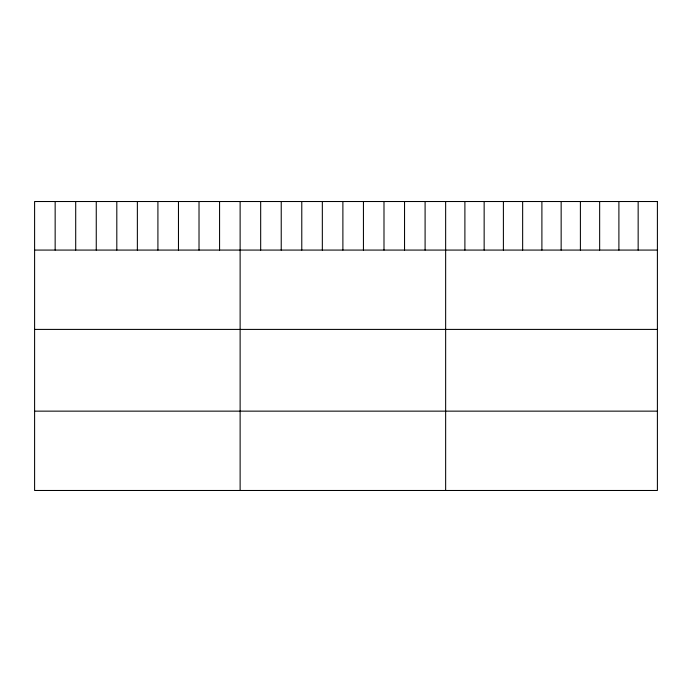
<?xml version="1.0" encoding="UTF-8"?>
<svg xmlns="http://www.w3.org/2000/svg" width="692" height="692" viewBox="0 0 692 692"><rect width="100%" height="100%" fill="white"/><g stroke="black" fill="none" stroke-linecap="round" stroke-linejoin="round"><path stroke-width="1.04" d="M34.6 250.072L657.4 250.072M34.6 329.409L657.4 329.409M34.6 411.143L657.4 411.143M638.154 201.519L638.154 250.072M618.899 201.519L618.899 250.072M599.653 201.519L599.653 250.072M580.398 201.519L580.398 250.072M561.151 201.519L561.151 250.072M541.897 201.519L541.897 250.072M522.65 201.519L522.65 250.072M503.395 201.519L503.395 250.072M484.149 201.519L484.149 250.072M464.894 201.519L464.894 250.072M445.648 201.519L445.648 490.481M425.096 201.519L425.096 250.072M404.543 201.519L404.543 250.072M383.991 201.519L383.991 250.072M363.438 201.519L363.438 250.072M342.886 201.519L342.886 250.072M322.334 201.519L322.334 250.072M301.781 201.519L301.781 250.072M281.229 201.519L281.229 250.072M260.676 201.519L260.676 250.072M240.124 201.519L240.124 490.481M219.572 201.519L219.572 250.072M199.019 201.519L199.019 250.072M178.467 201.519L178.467 250.072M157.914 201.519L157.914 250.072M137.362 201.519L137.362 250.072M116.81 201.519L116.81 250.072M96.257 201.519L96.257 250.072M75.705 201.519L75.705 250.072M55.152 201.519L55.152 250.072M657.4 201.519L34.6 201.519L34.6 490.481L657.4 490.481L657.4 201.519"/></g></svg>
